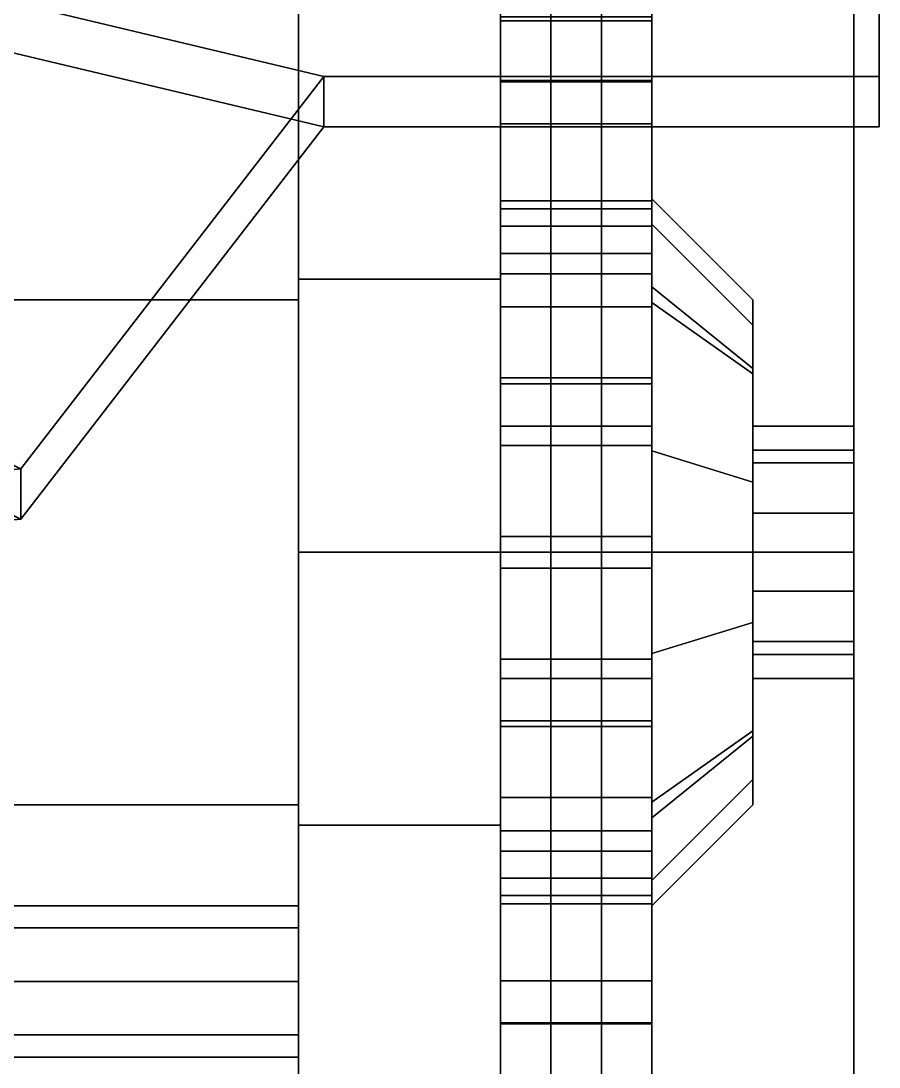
# Model space of a CAD drawing. Header units: millimetres. Extents: x -1.1 to 1.1, y -3.6 to 7.7.
# Drawn here: x 0.79 to 1.13, y -0.2039 to 0.2105 of the extents above; entities that cross this region are included whole.
import ezdxf

# ---------------------------------------------------------------- set-up
doc = ezdxf.new("R2010")
doc.units = ezdxf.units.MM
doc.header["$MEASUREMENT"] = 0
for name, color, linetype in [('shield', 6, 'Continuous'), ('wheels', 2, 'Continuous'), ('wheels_hungarian', 2, 'Continuous')]:
    doc.layers.add(name, color=color, linetype=linetype)

msp = doc.modelspace()

# ---------------------------------------------------------------- linework, layer by layer
for points in [[(0.63, -0.1, 0.6), (0.63, 0.1, 0.6), (0.9, 0.1, 0.44), (0.9, -0.1, 0.44)], [(0.9, -0.1, 0.49), (0.9, 0.1, 0.49), (0.63, 0.1, 0.65), (0.63, -0.1, 0.65)], [(0.9, -0.1, 0.9), (0.9, 0.1, 0.9), (0.63, 0.1, 0.97), (0.63, -0.1, 0.97)], [(0.63, -0.1, 0.92), (0.63, 0.1, 0.92), (0.9, 0.1, 0.85), (0.9, -0.1, 0.85)], [(0.9, 0.1, 0.49), (0.9, 0.1, 0.44), (0.63, 0.1, 0.6), (0.63, 0.1, 0.65)], [(0.9, 0.1, 0.9), (0.9, 0.1, 0.85), (0.63, 0.1, 0.92), (0.63, 0.1, 0.97)], [(0.63, -0.1, 0.65), (0.63, -0.1, 0.6), (0.9, -0.1, 0.44), (0.9, -0.1, 0.49)], [(0.63, -0.1, 0.97), (0.63, -0.1, 0.92), (0.9, -0.1, 0.85), (0.9, -0.1, 0.9)], [(0.9, -0.14879, 0.71121), (0.9, -0.14, 0.69), (-0.9, -0.14, 0.69), (-0.9, -0.14879, 0.71121)], [(0.9, -0.14, 0.69), (0.9, -0.14879, 0.66879), (-0.9, -0.14879, 0.66879), (-0.9, -0.14, 0.69)], [(0.9, -0.17, 0.72), (0.9, -0.14879, 0.71121), (-0.9, -0.14879, 0.71121), (-0.9, -0.17, 0.72)], [(0.9, -0.14879, 0.66879), (0.9, -0.17, 0.66), (-0.9, -0.17, 0.66), (-0.9, -0.14879, 0.66879)], [(0.9, -0.19121, 0.71121), (0.9, -0.17, 0.72), (-0.9, -0.17, 0.72), (-0.9, -0.19121, 0.71121)], [(0.9, -0.17, 0.66), (0.9, -0.19121, 0.66879), (-0.9, -0.19121, 0.66879), (-0.9, -0.17, 0.66)], [(0.9, -0.2, 0.69), (0.9, -0.19121, 0.71121), (-0.9, -0.19121, 0.71121), (-0.9, -0.2, 0.69)], [(0.9, -0.19121, 0.66879), (0.9, -0.2, 0.69), (-0.9, -0.2, 0.69), (-0.9, -0.19121, 0.66879)]]:
    msp.add_3dface(points)
at = {"layer": 'shield'}
for points in [[(1.13, 0.38024, 2.14), (1.13, 0.18847, 1.56), (0.91, 0.18847, 1.56), (0.48, 0.29097, 1.87)], [(1.13, 0.36024, 2.14), (1.13, 0.16847, 1.56), (1.13, 0.18847, 1.56), (1.13, 0.38024, 2.14)], [(0.48, 0.27097, 1.87), (0.91, 0.16847, 1.56), (1.13, 0.16847, 1.56), (1.13, 0.36024, 2.14)], [(0.48, 0.29097, 1.87), (0.91, 0.18847, 1.56), (0.79, 0.03306, 1.09), (0.48, 0.18847, 1.56)], [(0.48, 0.16847, 1.56), (0.79, 0.01306, 1.09), (0.91, 0.16847, 1.56), (0.48, 0.27097, 1.87)], [(0.79, 0.03306, 1.09), (0.43, 0, 0.99), (0.33, 0, 0.99), (0.44, 0.18847, 1.56)], [(0.48, 0.18847, 1.56), (0.48, 0.18847, 1.56), (0.79, 0.03306, 1.09), (0.44, 0.18847, 1.56)], [(0.91, 0.18847, 1.56), (0.91, 0.16847, 1.56), (0.79, 0.01306, 1.09), (0.79, 0.03306, 1.09)], [(1.13, 0.16847, 1.56), (0.91, 0.16847, 1.56), (0.91, 0.18847, 1.56), (1.13, 0.18847, 1.56)], [(0.44, 0.16847, 1.56), (0.33, -0.02, 0.99), (0.43, -0.02, 0.99), (0.79, 0.01306, 1.09)], [(0.44, 0.16847, 1.56), (0.79, 0.01306, 1.09), (0.48, 0.16847, 1.56)], [(0.79, 0.03306, 1.09), (0.79, 0.01306, 1.09), (0.43, -0.02, 0.99), (0.43, 0, 0.99)]]:
    msp.add_3dface(points, dxfattribs=at)
at = {"layer": 'wheels'}
for points in [[(0.98, 0.24749, 0.42251), (0.98, 0.40305, 0.33766), (0.98, 0.33234, 0.26695), (0.98, 0.19749, 0.4018)], [(1.04, 0.40305, 0.33766), (1.04, 0.24042, 0.50029), (1.04, 0.16971, 0.42958), (1.04, 0.33234, 0.26695)], [(1.04, 0.33234, 1.07305), (1.04, 0.16971, 0.91042), (1.04, 0.24042, 0.83971), (1.04, 0.40305, 1.00234)], [(0.9, 0.35, 0.67), (0.9, -0.24749, 0.91749), (0.9, 0, 1.02), (0.9, 0.24749, 0.91749)], [(0.9, 0.24749, 0.42251), (0.9, -0.35, 0.67), (0.9, -0.24749, 0.91749), (0.9, 0.35, 0.67)], [(0.98, 0.16971, 0.42958), (0.98, 0.33234, 0.26695), (1.04, 0.33234, 0.26695), (1.04, 0.16971, 0.42958)], [(0.98, 0.33234, 1.07305), (0.98, 0.16971, 0.91042), (1.04, 0.16971, 0.91042), (1.04, 0.33234, 1.07305)], [(0.98, 0.19749, 0.9382), (0.98, 0.33234, 1.07305), (0.98, 0.33234, 1.07305), (0.98, 0.24749, 0.91749)], [(0.9, 0.24874, 1.27052), (0.9, 0, 1.32), (0.9, 0, 1.37), (0.9, 0.26788, 1.31672)], [(0.9, 0, 0.02), (0.9, 0.24874, 0.06948), (0.9, 0.26788, 0.02328), (0.9, 0, -0.03)], [(0.9, 0, -0.03), (0.9, 0.26788, 0.02328), (1, 0.26788, 0.02328), (1, 0, -0.03)], [(0.9, 0.26788, 1.31672), (0.9, 0, 1.37), (1, 0, 1.37), (1, 0.26788, 1.31672)], [(1, 0, 1.32), (1, 0.24874, 1.27052), (1, 0.26788, 1.31672), (1, 0, 1.37)], [(1, 0.24874, 0.06948), (1, 0, 0.02), (1, 0, -0.03), (1, 0.26788, 0.02328)], [(1.02, 0.24874, 1.27052), (1.02, 0, 1.32), (1.02, 0, 1.37), (1.02, 0.26788, 1.31672)], [(1.02, 0, 0.02), (1.02, 0.24874, 0.06948), (1.02, 0.26788, 0.02328), (1.02, 0, -0.03)], [(1.02, 0, -0.03), (1.02, 0.26788, 0.02328), (1.12, 0.26788, 0.02328), (1.12, 0, -0.03)], [(1.02, 0.26788, 1.31672), (1.02, 0, 1.37), (1.12, 0, 1.37), (1.12, 0.26788, 1.31672)], [(1.12, 0, 1.32), (1.12, 0.24874, 1.27052), (1.12, 0.26788, 1.31672), (1.12, 0, 1.37)], [(1.12, 0.24874, 0.06948), (1.12, 0, 0.02), (1.12, 0, -0.03), (1.12, 0.26788, 0.02328)], [(1.04, 0.23367, 0.53401), (1.04, 0.26139, 0.60093), (1.04, 0.14, 0.67), (1.04, 0.09899, 0.57101)], [(1.04, 0.26139, 0.60093), (1.04, 0.26139, 0.73907), (1.04, 0.14, 0.67)], [(1.04, 0.26139, 0.73907), (1.04, 0.23367, 0.80599), (1.04, 0.09899, 0.76899), (1.04, 0.14, 0.67)], [(0.9, 0.24109, 1.25204), (0.9, 0, 1.3), (0.9, 0, 1.32), (0.9, 0.24874, 1.27052)], [(0.9, 0, 0.04), (0.9, 0.24109, 0.08796), (0.9, 0.24874, 0.06948), (0.9, 0, 0.02)], [(1, 0.24874, 1.27052), (1, 0, 1.32), (1.02, 0, 1.32), (1.02, 0.24874, 1.27052)], [(1, 0, 0.02), (1, 0.24874, 0.06948), (1.02, 0.24874, 0.06948), (1.02, 0, 0.02)], [(1.12, 0, 1.3), (1.12, 0.24109, 1.25204), (1.12, 0.24874, 1.27052), (1.12, 0, 1.32)], [(1.12, 0.24109, 0.08796), (1.12, 0, 0.04), (1.12, 0, 0.02), (1.12, 0.24874, 0.06948)], [(0.9, 0, 0.32), (0.9, -0.24749, 0.42251), (0.9, -0.35, 0.67), (0.9, 0.24749, 0.42251)], [(0.9, 0, 0.32), (0.9, 0.24749, 0.42251), (0.98, 0.24749, 0.42251), (0.98, 0, 0.32)], [(0.9, 0.24749, 0.91749), (0.9, 0, 1.02), (0.98, 0, 1.02), (0.98, 0.24749, 0.91749)], [(0.9, 0.24109, 0.08796), (0.9, 0, 0.04), (0.98, 0, 0.04), (0.98, 0.24109, 0.08796)], [(0.9, 0, 1.3), (0.9, 0.24109, 1.25204), (0.98, 0.24109, 1.25204), (0.98, 0, 1.3)], [(0.98, 0, 0.12), (0.98, 0.21048, 0.16187), (0.98, 0.24109, 0.08796), (0.98, 0, 0.04)], [(0.98, 0.21048, 1.17813), (0.98, 0, 1.22), (0.98, 0, 1.3), (0.98, 0.24109, 1.25204)], [(1.04, 0.21048, 0.16187), (1.04, 0, 0.12), (1.04, 0, 0.04), (1.04, 0.24109, 0.08796)], [(1.04, 0.24109, 0.08796), (1.04, 0, 0.04), (1.12, 0, 0.04), (1.12, 0.24109, 0.08796)], [(1.04, 0, 1.22), (1.04, 0.21048, 1.17813), (1.04, 0.24109, 1.25204), (1.04, 0, 1.3)], [(1.04, 0, 1.3), (1.04, 0.24109, 1.25204), (1.12, 0.24109, 1.25204), (1.12, 0, 1.3)], [(1.04, 0.16971, 0.91042), (1.04, 0.13599, 0.90367), (1.04, 0.23367, 0.80599), (1.04, 0.24042, 0.83971)], [(1.04, 0.24042, 0.50029), (1.04, 0.23367, 0.53401), (1.04, 0.13599, 0.43633), (1.04, 0.16971, 0.42958)], [(1.04, 0.23367, 0.80599), (1.04, 0.13599, 0.90367), (1.04, 0.09899, 0.76899)], [(0.98, 0.21048, 0.16187), (0.98, 0.06673, 0.13327), (1.04, 0.06673, 0.13327), (1.04, 0.21048, 0.16187)], [(0.98, 0.06673, 1.20673), (0.98, 0.21048, 1.17813), (1.04, 0.21048, 1.17813), (1.04, 0.06673, 1.20673)], [(0.98, 0.05, 0.34071), (0.98, 0.19749, 0.4018), (0.98, 0.16971, 0.42958), (0.98, 0.05, 0.38)], [(0.98, 0.19749, 0.9382), (0.98, 0.05, 0.99929), (0.98, 0.05, 0.96), (0.98, 0.16971, 0.91042)], [(0.98, 0.13599, 0.43633), (0.98, 0.16971, 0.42958), (1.04, 0.16971, 0.42958), (1.04, 0.13599, 0.43633)], [(0.98, 0.05, 0.38), (0.98, 0.16971, 0.42958), (0.98, 0.13599, 0.43633), (0.98, 0.06907, 0.40861)], [(0.98, 0.16971, 0.91042), (0.98, 0.05, 0.96), (0.98, 0.06907, 0.93139), (0.98, 0.13599, 0.90367)], [(0.98, 0.16971, 0.91042), (0.98, 0.13599, 0.90367), (1.04, 0.13599, 0.90367), (1.04, 0.16971, 0.91042)], [(1.04, 0.14, 0.67), (1.04, 0.09899, 0.76899), (1.08, 0.07071, 0.74071), (1.08, 0.1, 0.67)], [(1.04, 0.09899, 0.57101), (1.04, 0.14, 0.67), (1.08, 0.1, 0.67), (1.08, 0.07071, 0.59929)], [(0.98, 0.06907, 0.40861), (0.98, 0.13599, 0.43633), (1.04, 0.13599, 0.43633), (1.04, 0.06907, 0.40861)], [(0.98, 0.13599, 0.90367), (0.98, 0.06907, 0.93139), (1.04, 0.06907, 0.93139), (1.04, 0.13599, 0.90367)], [(1.04, 0.13599, 0.90367), (1.04, 0.06907, 0.93139), (1.04, 0, 0.81), (1.04, 0.09899, 0.76899)], [(1.04, 0.06907, 0.40861), (1.04, 0.13599, 0.43633), (1.04, 0.09899, 0.57101), (1.04, 0, 0.53)], [(1.08, 0.1, 0.67), (1.08, 0.07071, 0.74071), (1.08, 0.03536, 0.70536), (1.08, 0.05, 0.67)], [(1.08, 0.07071, 0.59929), (1.08, 0.1, 0.67), (1.08, 0.05, 0.67), (1.08, 0.03536, 0.63464)], [(1.04, 0.09899, 0.76899), (1.04, 0, 0.81), (1.08, 0, 0.77), (1.08, 0.07071, 0.74071)], [(1.04, 0, 0.53), (1.04, 0.09899, 0.57101), (1.08, 0.07071, 0.59929), (1.08, 0, 0.57)], [(1.08, 0, 0.57), (1.08, 0.07071, 0.59929), (1.08, 0.03536, 0.63464), (1.08, 0, 0.62)], [(1.08, 0.07071, 0.74071), (1.08, 0, 0.77), (1.08, 0, 0.72), (1.08, 0.03536, 0.70536)], [(0.98, 0.05, 0.38), (0.98, 0.06907, 0.40861), (1.04, 0.06907, 0.40861), (1.04, 0.05, 0.38)], [(0.98, 0.06907, 0.93139), (0.98, 0.05, 0.96), (1.04, 0.05, 0.96), (1.04, 0.06907, 0.93139)], [(0.98, 0.06673, 0.13327), (0.98, 0.05, 0.15), (1.04, 0.05, 0.15), (1.04, 0.06673, 0.13327)], [(0.98, 0.05, 0.15), (0.98, 0.06673, 0.13327), (0.98, -0.06673, 0.13327), (0.98, -0.05, 0.15)], [(0.98, 0, 0.12), (0.98, -0.06673, 0.13327), (0.98, 0.06673, 0.13327), (0.98, 0, 0.12)], [(0.98, 0.05, 1.19), (0.98, 0.06673, 1.20673), (1.04, 0.06673, 1.20673), (1.04, 0.05, 1.19)], [(0.98, -0.05, 1.19), (0.98, -0.06673, 1.20673), (0.98, 0.06673, 1.20673), (0.98, 0.05, 1.19)], [(0.98, 0, 1.22), (0.98, 0.06673, 1.20673), (0.98, -0.06673, 1.20673), (0.98, 0, 1.22)], [(1.04, -0.06907, 0.40861), (1.04, 0.06907, 0.40861), (1.04, 0, 0.53)], [(1.04, 0.05, 0.38), (1.04, 0.06907, 0.40861), (1.04, -0.06907, 0.40861), (1.04, -0.05, 0.38)], [(1.04, -0.05, 0.96), (1.04, -0.06907, 0.93139), (1.04, 0.06907, 0.93139), (1.04, 0.05, 0.96)], [(1.04, 0.06673, 0.13327), (1.04, 0.05, 0.15), (1.04, -0.05, 0.15), (1.04, -0.06673, 0.13327)], [(1.04, 0, 0.12), (1.04, 0.06673, 0.13327), (1.04, -0.06673, 0.13327), (1.04, 0, 0.12)], [(1.04, -0.06673, 1.20673), (1.04, -0.05, 1.19), (1.04, 0.05, 1.19), (1.04, 0.06673, 1.20673)], [(1.04, 0, 1.22), (1.04, -0.06673, 1.20673), (1.04, 0.06673, 1.20673), (1.04, 0, 1.22)], [(0.98, 0.05, 0.15), (0.98, 0.05, 0.38), (1.04, 0.05, 0.38), (1.04, 0.05, 0.15)], [(0.98, 0.05, 0.34071), (0.98, 0.05, 0.15), (0.98, 0.05, 0.15), (0.98, 0, 0.32)], [(0.98, 0, 0.32), (0.98, 0.05, 0.15), (0.98, -0.05, 0.15), (0.98, -0.05, 0.34071)], [(0.98, 0.05, 0.96), (0.98, 0.05, 1.19), (1.04, 0.05, 1.19), (1.04, 0.05, 0.96)], [(0.98, 0, 1.02), (0.98, -0.05, 1.19), (0.98, 0.05, 1.19), (0.98, 0.05, 0.99929)], [(1.04, 0.05, 0.15), (1.04, 0.05, 0.38), (1.04, -0.05, 0.38), (1.04, -0.05, 0.15)], [(1.04, -0.05, 1.19), (1.04, -0.05, 0.96), (1.04, 0.05, 0.96), (1.04, 0.05, 1.19)], [(1.08, 0.05, 0.67), (1.08, 0.03536, 0.70536), (1.12, 0.03536, 0.70536), (1.12, 0.05, 0.67)], [(1.08, 0.03536, 0.63464), (1.08, 0.05, 0.67), (1.12, 0.05, 0.67), (1.12, 0.03536, 0.63464)], [(1.12, 0.03536, 0.70536), (1.12, 0, 0.62), (1.12, 0.03536, 0.63464), (1.12, 0.05, 0.67)], [(1.08, 0, 0.62), (1.08, 0.03536, 0.63464), (1.12, 0.03536, 0.63464), (1.12, 0, 0.62)], [(1.08, 0.03536, 0.70536), (1.08, 0, 0.72), (1.12, 0, 0.72), (1.12, 0.03536, 0.70536)], [(1.12, 0, 0.72), (1.12, -0.03536, 0.63464), (1.12, 0, 0.62), (1.12, 0.03536, 0.70536)], [(0.9, 0, 1.32), (0.9, -0.24874, 1.27052), (0.9, -0.26788, 1.31672), (0.9, 0, 1.37)], [(0.9, 0, 1.3), (0.9, -0.24109, 1.25204), (0.9, -0.24874, 1.27052), (0.9, 0, 1.32)], [(0.9, 0, 0.04), (0.9, -0.24109, 0.08796), (0.98, -0.24109, 0.08796), (0.98, 0, 0.04)], [(0.9, -0.24109, 1.25204), (0.9, 0, 1.3), (0.98, 0, 1.3), (0.98, -0.24109, 1.25204)], [(0.98, -0.21048, 0.16187), (0.98, 0, 0.12), (0.98, 0, 0.04), (0.98, -0.24109, 0.08796)], [(0.98, 0, 1.22), (0.98, -0.21048, 1.17813), (0.98, -0.24109, 1.25204), (0.98, 0, 1.3)], [(1, 0, 0.02), (1, -0.24874, 0.06948), (1, -0.26788, 0.02328), (1, 0, -0.03)], [(1.02, 0, 1.32), (1.02, -0.24874, 1.27052), (1.02, -0.26788, 1.31672), (1.02, 0, 1.37)], [(1.04, 0, 0.12), (1.04, -0.21048, 0.16187), (1.04, -0.24109, 0.08796), (1.04, 0, 0.04)], [(1.04, 0, 0.04), (1.04, -0.24109, 0.08796), (1.12, -0.24109, 0.08796), (1.12, 0, 0.04)], [(1.04, -0.21048, 1.17813), (1.04, 0, 1.22), (1.04, 0, 1.3), (1.04, -0.24109, 1.25204)], [(1.04, -0.24109, 1.25204), (1.04, 0, 1.3), (1.12, 0, 1.3), (1.12, -0.24109, 1.25204)], [(1.12, 0, 0.02), (1.12, -0.24874, 0.06948), (1.12, -0.26788, 0.02328), (1.12, 0, -0.03)], [(1.12, 0, 0.04), (1.12, -0.24109, 0.08796), (1.12, -0.24874, 0.06948), (1.12, 0, 0.02)], [(0.9, -0.24874, 0.06948), (0.9, 0, 0.02), (0.9, 0, -0.03), (0.9, -0.26788, 0.02328)], [(0.9, -0.24109, 0.08796), (0.9, 0, 0.04), (0.9, 0, 0.02), (0.9, -0.24874, 0.06948)], [(0.9, -0.26788, 0.02328), (0.9, 0, -0.03), (1, 0, -0.03), (1, -0.26788, 0.02328)], [(0.9, -0.24749, 0.42251), (0.9, 0, 0.32), (0.98, 0, 0.32), (0.98, -0.24749, 0.42251)], [(0.9, 0, 1.02), (0.9, -0.24749, 0.91749), (0.98, -0.24749, 0.91749), (0.98, 0, 1.02)], [(0.9, 0, 1.37), (0.9, -0.26788, 1.31672), (1, -0.26788, 1.31672), (1, 0, 1.37)], [(0.98, -0.05, 0.99929), (0.98, -0.05, 1.19), (0.98, -0.05, 1.19), (0.98, 0, 1.02)], [(1, 0, 1.32), (1, -0.24874, 1.27052), (1.02, -0.24874, 1.27052), (1.02, 0, 1.32)], [(1, -0.24874, 1.27052), (1, 0, 1.32), (1, 0, 1.37), (1, -0.26788, 1.31672)], [(1, -0.24874, 0.06948), (1, 0, 0.02), (1.02, 0, 0.02), (1.02, -0.24874, 0.06948)], [(1.02, -0.24874, 0.06948), (1.02, 0, 0.02), (1.02, 0, -0.03), (1.02, -0.26788, 0.02328)], [(1.02, -0.26788, 0.02328), (1.02, 0, -0.03), (1.12, 0, -0.03), (1.12, -0.26788, 0.02328)], [(1.02, 0, 1.37), (1.02, -0.26788, 1.31672), (1.12, -0.26788, 1.31672), (1.12, 0, 1.37)], [(1.04, 0, 0.81), (1.04, -0.09899, 0.76899), (1.08, -0.07071, 0.74071), (1.08, 0, 0.77)], [(1.04, -0.06907, 0.93139), (1.04, -0.13599, 0.90367), (1.04, -0.09899, 0.76899), (1.04, 0, 0.81)], [(1.04, -0.09899, 0.57101), (1.04, 0, 0.53), (1.08, 0, 0.57), (1.08, -0.07071, 0.59929)], [(1.04, -0.13599, 0.43633), (1.04, -0.06907, 0.40861), (1.04, 0, 0.53), (1.04, -0.09899, 0.57101)], [(1.08, -0.03536, 0.63464), (1.08, 0, 0.62), (1.12, 0, 0.62), (1.12, -0.03536, 0.63464)], [(1.08, -0.07071, 0.59929), (1.08, 0, 0.57), (1.08, 0, 0.62), (1.08, -0.03536, 0.63464)], [(1.08, 0, 0.72), (1.08, -0.03536, 0.70536), (1.12, -0.03536, 0.70536), (1.12, 0, 0.72)], [(1.08, 0, 0.77), (1.08, -0.07071, 0.74071), (1.08, -0.03536, 0.70536), (1.08, 0, 0.72)], [(1.12, -0.24874, 1.27052), (1.12, 0, 1.32), (1.12, 0, 1.37), (1.12, -0.26788, 1.31672)], [(1.12, -0.24109, 1.25204), (1.12, 0, 1.3), (1.12, 0, 1.32), (1.12, -0.24874, 1.27052)], [(1.12, -0.03536, 0.70536), (1.12, -0.05, 0.67), (1.12, -0.03536, 0.63464), (1.12, 0, 0.72)], [(1.08, -0.03536, 0.70536), (1.08, -0.05, 0.67), (1.12, -0.05, 0.67), (1.12, -0.03536, 0.70536)], [(1.08, -0.07071, 0.74071), (1.08, -0.1, 0.67), (1.08, -0.05, 0.67), (1.08, -0.03536, 0.70536)], [(1.08, -0.05, 0.67), (1.08, -0.03536, 0.63464), (1.12, -0.03536, 0.63464), (1.12, -0.05, 0.67)], [(1.08, -0.1, 0.67), (1.08, -0.07071, 0.59929), (1.08, -0.03536, 0.63464), (1.08, -0.05, 0.67)], [(0.98, -0.05, 0.38), (0.98, -0.05, 0.15), (1.04, -0.05, 0.15), (1.04, -0.05, 0.38)], [(0.98, -0.05, 0.15), (0.98, -0.06673, 0.13327), (1.04, -0.06673, 0.13327), (1.04, -0.05, 0.15)], [(0.98, -0.16971, 0.42958), (0.98, -0.05, 0.38), (0.98, -0.06907, 0.40861), (0.98, -0.13599, 0.43633)], [(0.98, -0.06907, 0.40861), (0.98, -0.05, 0.38), (1.04, -0.05, 0.38), (1.04, -0.06907, 0.40861)], [(0.98, -0.19749, 0.4018), (0.98, -0.05, 0.34071), (0.98, -0.05, 0.38), (0.98, -0.16971, 0.42958)], [(0.98, -0.05, 1.19), (0.98, -0.05, 0.96), (1.04, -0.05, 0.96), (1.04, -0.05, 1.19)], [(0.98, -0.05, 0.96), (0.98, -0.06907, 0.93139), (1.04, -0.06907, 0.93139), (1.04, -0.05, 0.96)], [(0.98, -0.05, 0.99929), (0.98, -0.19749, 0.9382), (0.98, -0.16971, 0.91042), (0.98, -0.05, 0.96)], [(0.98, -0.05, 0.96), (0.98, -0.16971, 0.91042), (0.98, -0.13599, 0.90367), (0.98, -0.06907, 0.93139)], [(0.98, -0.06673, 1.20673), (0.98, -0.05, 1.19), (1.04, -0.05, 1.19), (1.04, -0.06673, 1.20673)], [(0.98, -0.06673, 0.13327), (0.98, -0.21048, 0.16187), (1.04, -0.21048, 0.16187), (1.04, -0.06673, 0.13327)], [(0.98, -0.21048, 1.17813), (0.98, -0.06673, 1.20673), (1.04, -0.06673, 1.20673), (1.04, -0.21048, 1.17813)], [(0.98, -0.13599, 0.43633), (0.98, -0.06907, 0.40861), (1.04, -0.06907, 0.40861), (1.04, -0.13599, 0.43633)], [(0.98, -0.06907, 0.93139), (0.98, -0.13599, 0.90367), (1.04, -0.13599, 0.90367), (1.04, -0.06907, 0.93139)], [(1.04, -0.09899, 0.76899), (1.04, -0.14, 0.67), (1.08, -0.1, 0.67), (1.08, -0.07071, 0.74071)], [(1.04, -0.14, 0.67), (1.04, -0.09899, 0.57101), (1.08, -0.07071, 0.59929), (1.08, -0.1, 0.67)], [(1.04, -0.23367, 0.53401), (1.04, -0.13599, 0.43633), (1.04, -0.09899, 0.57101)], [(1.04, -0.26139, 0.60093), (1.04, -0.23367, 0.53401), (1.04, -0.09899, 0.57101), (1.04, -0.14, 0.67)], [(1.04, -0.23367, 0.80599), (1.04, -0.26139, 0.73907), (1.04, -0.14, 0.67), (1.04, -0.09899, 0.76899)], [(0.98, -0.16971, 0.42958), (0.98, -0.13599, 0.43633), (1.04, -0.13599, 0.43633), (1.04, -0.16971, 0.42958)], [(0.98, -0.13599, 0.90367), (0.98, -0.16971, 0.91042), (1.04, -0.16971, 0.91042), (1.04, -0.13599, 0.90367)], [(1.04, -0.24042, 0.83971), (1.04, -0.23367, 0.80599), (1.04, -0.13599, 0.90367), (1.04, -0.16971, 0.91042)], [(1.04, -0.16971, 0.42958), (1.04, -0.13599, 0.43633), (1.04, -0.23367, 0.53401), (1.04, -0.24042, 0.50029)], [(1.04, -0.26139, 0.73907), (1.04, -0.26139, 0.60093), (1.04, -0.14, 0.67)], [(0.98, -0.33234, 0.26695), (0.98, -0.16971, 0.42958), (1.04, -0.16971, 0.42958), (1.04, -0.33234, 0.26695)], [(0.98, -0.16971, 0.91042), (0.98, -0.33234, 1.07305), (1.04, -0.33234, 1.07305), (1.04, -0.16971, 0.91042)], [(1.04, -0.33234, 0.26695), (1.04, -0.16971, 0.42958), (1.04, -0.24042, 0.50029), (1.04, -0.40305, 0.33766)], [(1.04, -0.40305, 1.00234), (1.04, -0.24042, 0.83971), (1.04, -0.16971, 0.91042), (1.04, -0.33234, 1.07305)], [(0.98, -0.19749, 0.4018), (0.98, -0.33234, 0.26695), (0.98, -0.33234, 0.26695), (0.98, -0.24749, 0.42251)], [(0.98, -0.24749, 0.91749), (0.98, -0.40305, 1.00234), (0.98, -0.33234, 1.07305), (0.98, -0.19749, 0.9382)]]:
    msp.add_3dface(points, dxfattribs=at)
at = {"layer": 'wheels_hungarian'}
for points in [[(1.04, 0.41184, 0.42022), (1.04, 0.23386, 0.54954), (1.04, 0.18683, 0.48482), (1.04, 0.36482, 0.3555)], [(1.04, 0.36482, 0.9845), (1.04, 0.18683, 0.85518), (1.04, 0.23386, 0.79046), (1.04, 0.41184, 0.91978)], [(1.04, 0.36482, 0.3555), (1.04, 0.18683, 0.48482), (0.98, 0.18683, 0.48482), (0.98, 0.36482, 0.3555)], [(0.98, 0.36482, 0.9845), (0.98, 0.18683, 0.85518), (1.04, 0.18683, 0.85518), (1.04, 0.36482, 0.9845)], [(0.9, 0.35, 0.67), (0.9, -0.10816, 0.33713), (0.9, -0.28316, 0.46428), (0.9, 0.28316, 0.87572)], [(0.9, 0.28316, 0.46428), (0.9, 0.10816, 0.33713), (0.9, -0.10816, 0.33713), (0.9, 0.35, 0.67)], [(0.9, 0.28316, 0.87572), (0.9, -0.28316, 0.46428), (0.9, -0.35, 0.67), (0.9, 0.10816, 1.00287)], [(0.9, 0.10816, 0.33713), (0.9, 0.28316, 0.46428), (0.98, 0.28316, 0.46428), (0.98, 0.10816, 0.33713)], [(0.9, 0.28316, 0.87572), (0.9, 0.10816, 1.00287), (0.98, 0.10816, 1.00287), (0.98, 0.28316, 0.87572)], [(0.9, 0, 0.02), (0.9, 0.24874, 0.06948), (0.9, 0.26788, 0.02328), (0.9, 0, -0.03)], [(0.9, 0, -0.03), (0.9, 0.26788, 0.02328), (1, 0.26788, 0.02328), (1, 0, -0.03)], [(0.9, 0.24874, 1.27052), (0.9, 0, 1.32), (0.9, 0, 1.37), (0.9, 0.26788, 1.31672)], [(0.9, 0.26788, 1.31672), (0.9, 0, 1.37), (1, 0, 1.37), (1, 0.26788, 1.31672)], [(1, 0.24874, 0.06948), (1, 0, 0.02), (1, 0, -0.03), (1, 0.26788, 0.02328)], [(1, 0, 1.32), (1, 0.24874, 1.27052), (1, 0.26788, 1.31672), (1, 0, 1.37)], [(1.02, 0, -0.03), (1.02, 0.26788, 0.02328), (1.12, 0.26788, 0.02328), (1.12, 0, -0.03)], [(1.02, 0, 0.02), (1.02, 0.24874, 0.06948), (1.02, 0.26788, 0.02328), (1.02, 0, -0.03)], [(1.02, 0.26788, 1.31672), (1.02, 0, 1.37), (1.12, 0, 1.37), (1.12, 0.26788, 1.31672)], [(1.02, 0.24874, 1.27052), (1.02, 0, 1.32), (1.02, 0, 1.37), (1.02, 0.26788, 1.31672)], [(1.12, 0.24874, 0.06948), (1.12, 0, 0.02), (1.12, 0, -0.03), (1.12, 0.26788, 0.02328)], [(1.12, 0, 1.32), (1.12, 0.24874, 1.27052), (1.12, 0.26788, 1.31672), (1.12, 0, 1.37)], [(0.9, 0, 0.04), (0.9, 0.24109, 0.08796), (0.9, 0.24874, 0.06948), (0.9, 0, 0.02)], [(0.9, 0.24109, 1.25204), (0.9, 0, 1.3), (0.9, 0, 1.32), (0.9, 0.24874, 1.27052)], [(0.98, 0.14218, 0.36185), (0.98, 0.24913, 0.43955), (0.98, 0.18683, 0.48482), (0.98, 0.11839, 0.43509)], [(0.98, 0.24913, 0.90045), (0.98, 0.14218, 0.97815), (0.98, 0.11839, 0.90491), (0.98, 0.18683, 0.85518)], [(1, 0, 0.02), (1, 0.24874, 0.06948), (1.02, 0.24874, 0.06948), (1.02, 0, 0.02)], [(1, 0.24874, 1.27052), (1, 0, 1.32), (1.02, 0, 1.32), (1.02, 0.24874, 1.27052)], [(1.12, 0.24109, 0.08796), (1.12, 0, 0.04), (1.12, 0, 0.02), (1.12, 0.24874, 0.06948)], [(1.12, 0, 1.3), (1.12, 0.24109, 1.25204), (1.12, 0.24874, 1.27052), (1.12, 0, 1.32)], [(0.9, 0.24109, 0.08796), (0.9, 0, 0.04), (0.98, 0, 0.04), (0.98, 0.24109, 0.08796)], [(0.9, 0, 1.3), (0.9, 0.24109, 1.25204), (0.98, 0.24109, 1.25204), (0.98, 0, 1.3)], [(0.98, 0.0972, 0.17545), (0.98, 0.21205, 0.21277), (0.98, 0.24109, 0.08796), (0.98, 0, 0.04)], [(0.98, 0, 1.3), (0.98, 0.24109, 1.25204), (0.98, 0.21205, 1.12723), (0.98, 0.0972, 1.16455)], [(1.04, 0, 0.04), (1.04, 0.24109, 0.08796), (1.04, 0.21205, 0.21277), (1.04, 0.0972, 0.17545)], [(1.04, 0.24109, 0.08796), (1.04, 0, 0.04), (1.12, 0, 0.04), (1.12, 0.24109, 0.08796)], [(1.04, 0.0972, 1.16455), (1.04, 0.21205, 1.12723), (1.04, 0.24109, 1.25204), (1.04, 0, 1.3)], [(1.04, 0, 1.3), (1.04, 0.24109, 1.25204), (1.12, 0.24109, 1.25204), (1.12, 0, 1.3)], [(1.04, 0.23386, 0.54954), (1.04, 0.21515, 0.59352), (1.04, 0.13922, 0.48901), (1.04, 0.18683, 0.48482)], [(1.04, 0.18683, 0.85518), (1.04, 0.13922, 0.85099), (1.04, 0.21515, 0.74648), (1.04, 0.23386, 0.79046)], [(1.04, 0.21901, 0.73459), (1.04, 0.21515, 0.74648), (1.04, 0.13, 0.67)], [(1.04, 0.21901, 0.60541), (1.04, 0.21901, 0.73459), (1.04, 0.13, 0.67), (1.04, 0.10517, 0.59359)], [(1.04, 0.21515, 0.59352), (1.04, 0.21901, 0.60541), (1.04, 0.10517, 0.59359)], [(0.98, 0.21205, 0.21277), (0.98, 0.18637, 0.22585), (1.04, 0.18637, 0.22585), (1.04, 0.21205, 0.21277)], [(0.98, 0.0972, 0.17545), (0.98, 0.11029, 0.20113), (0.98, 0.18637, 0.22585), (0.98, 0.21205, 0.21277)], [(1.04, 0.21205, 1.12723), (1.04, 0.18637, 1.11415), (0.98, 0.18637, 1.11415), (0.98, 0.21205, 1.12723)], [(0.98, 0.21205, 1.12723), (0.98, 0.18637, 1.11415), (0.98, 0.11029, 1.13887), (0.98, 0.0972, 1.16455)], [(1.04, 0.21515, 0.74648), (1.04, 0.13922, 0.85099), (1.04, 0.10517, 0.74641), (1.04, 0.13, 0.67)], [(1.04, 0.13922, 0.48901), (1.04, 0.21515, 0.59352), (1.04, 0.10517, 0.59359), (1.04, 0.04017, 0.54636)], [(1.04, 0.21205, 0.21277), (1.04, 0.18637, 0.22585), (1.04, 0.11029, 0.20113), (1.04, 0.0972, 0.17545)], [(1.04, 0.0972, 1.16455), (1.04, 0.11029, 1.13887), (1.04, 0.18637, 1.11415), (1.04, 0.21205, 1.12723)], [(0.98, 0.11839, 0.43509), (0.98, 0.18683, 0.48482), (0.98, 0.13922, 0.48901), (0.98, 0.12911, 0.48167)], [(1.04, 0.18683, 0.48482), (1.04, 0.13922, 0.48901), (0.98, 0.13922, 0.48901), (0.98, 0.18683, 0.48482)], [(0.98, 0.18683, 0.85518), (0.98, 0.11839, 0.90491), (0.98, 0.12911, 0.85833), (0.98, 0.13922, 0.85099)], [(0.98, 0.18683, 0.85518), (0.98, 0.13922, 0.85099), (1.04, 0.13922, 0.85099), (1.04, 0.18683, 0.85518)], [(0.98, 0.11029, 0.20113), (0.98, 0.0661, 0.33713), (0.98, 0.10816, 0.33713), (0.98, 0.18637, 0.22585)], [(0.98, 0.18637, 0.22585), (0.98, 0.10816, 0.33713), (0.98, 0.14218, 0.36185), (0.98, 0.18637, 0.22585)], [(0.98, 0.18637, 0.22585), (0.98, 0.11839, 0.43509), (1.04, 0.11839, 0.43509), (1.04, 0.18637, 0.22585)], [(0.98, 0.18637, 1.11415), (0.98, 0.14218, 0.97815), (0.98, 0.10816, 1.00287), (0.98, 0.11029, 1.13887)], [(1.04, 0.18637, 1.11415), (1.04, 0.11839, 0.90491), (0.98, 0.11839, 0.90491), (0.98, 0.18637, 1.11415)], [(1.04, 0.18637, 0.22585), (1.04, 0.11839, 0.43509), (1.04, 0.0423, 0.41036), (1.04, 0.11029, 0.20113)], [(1.04, 0.11029, 1.13887), (1.04, 0.0423, 0.92964), (1.04, 0.11839, 0.90491), (1.04, 0.18637, 1.11415)], [(0.98, 0.12911, 0.48167), (0.98, 0.13922, 0.48901), (1.04, 0.13922, 0.48901), (1.04, 0.12911, 0.48167)], [(0.98, 0.13922, 0.85099), (0.98, 0.12911, 0.85833), (1.04, 0.12911, 0.85833), (1.04, 0.13922, 0.85099)], [(1.04, 0.12911, 0.48167), (1.04, 0.13922, 0.48901), (1.04, 0.04017, 0.54636)], [(1.04, 0.13922, 0.85099), (1.04, 0.12911, 0.85833), (1.04, 0.10517, 0.74641)], [(0.98, 0.11839, 0.43509), (0.98, 0.12911, 0.48167), (1.04, 0.12911, 0.48167), (1.04, 0.11839, 0.43509)], [(1.04, 0.11839, 0.90491), (1.04, 0.12911, 0.85833), (0.98, 0.12911, 0.85833), (0.98, 0.11839, 0.90491)], [(1.04, 0.13, 0.67), (1.04, 0.10517, 0.74641), (1.08, 0.07281, 0.7229), (1.08, 0.09, 0.67)], [(1.04, 0.10517, 0.59359), (1.04, 0.13, 0.67), (1.08, 0.09, 0.67), (1.08, 0.07281, 0.6171)], [(1.04, 0.00625, 0.44175), (1.04, 0.12911, 0.48167), (1.04, 0.04017, 0.54636), (1.04, -0.04017, 0.54636)], [(1.04, 0.11839, 0.43509), (1.04, 0.12911, 0.48167), (1.04, 0.00625, 0.44175), (1.04, 0.0423, 0.41036)], [(1.04, 0.12911, 0.85833), (1.04, 0.00625, 0.89825), (1.04, 0.04017, 0.79364), (1.04, 0.10517, 0.74641)], [(1.04, 0.0423, 0.92964), (1.04, 0.00625, 0.89825), (1.04, 0.12911, 0.85833), (1.04, 0.11839, 0.90491)], [(0.9, 0.10816, 1.00287), (0.9, -0.35, 0.67), (0.9, -0.28316, 0.87572), (0.9, -0.10816, 1.00287)], [(0.9, -0.10816, 0.33713), (0.9, 0.10816, 0.33713), (0.98, 0.10816, 0.33713), (0.98, -0.10816, 0.33713)], [(0.9, 0.10816, 1.00287), (0.9, -0.10816, 1.00287), (0.98, -0.10816, 1.00287), (0.98, 0.10816, 1.00287)], [(1.04, 0.11029, 0.20113), (1.04, 0.0423, 0.41036), (0.98, 0.0423, 0.41036), (0.98, 0.11029, 0.20113)], [(1.04, 0.0972, 0.17545), (1.04, 0.11029, 0.20113), (0.98, 0.11029, 0.20113), (0.98, 0.0972, 0.17545)], [(0.98, 0.11029, 1.13887), (0.98, 0.10816, 1.00287), (0.98, 0.0661, 1.00287), (0.98, 0.11029, 1.13887)], [(0.98, 0.11029, 1.13887), (0.98, 0.0423, 0.92964), (1.04, 0.0423, 0.92964), (1.04, 0.11029, 1.13887)], [(0.98, 0.0972, 1.16455), (0.98, 0.11029, 1.13887), (1.04, 0.11029, 1.13887), (1.04, 0.0972, 1.16455)], [(1.04, 0.04017, 0.54636), (1.04, 0.10517, 0.59359), (1.08, 0.07281, 0.6171), (1.08, 0.02781, 0.5844)], [(1.04, 0.10517, 0.74641), (1.04, 0.04017, 0.79364), (1.08, 0.02781, 0.7556), (1.08, 0.07281, 0.7229)], [(0.98, 0, 0.04), (0.98, 0, 0.04), (0.98, -0.0972, 0.17545), (0.98, 0.0972, 0.17545)], [(0.98, 0.0972, 0.17545), (0.98, -0.0972, 0.17545), (1.04, -0.0972, 0.17545), (1.04, 0.0972, 0.17545)], [(0.98, 0, 1.3), (0.98, 0, 1.3), (0.98, 0.0972, 1.16455), (0.98, -0.0972, 1.16455)], [(0.98, -0.0972, 1.16455), (0.98, 0.0972, 1.16455), (1.04, 0.0972, 1.16455), (1.04, -0.0972, 1.16455)], [(1.04, 0.0972, 0.17545), (1.04, -0.0972, 0.17545), (1.04, 0, 0.04)], [(1.04, -0.0972, 1.16455), (1.04, 0.0972, 1.16455), (1.04, 0, 1.3)], [(1.08, 0.09, 0.67), (1.08, 0.07281, 0.7229), (1.08, 0.04045, 0.69939), (1.08, 0.05, 0.67)], [(1.08, 0.07281, 0.6171), (1.08, 0.09, 0.67), (1.08, 0.05, 0.67), (1.08, 0.04045, 0.64061)], [(1.08, 0.02781, 0.5844), (1.08, 0.07281, 0.6171), (1.08, 0.04045, 0.64061), (1.08, 0.01545, 0.62245)], [(1.08, 0.07281, 0.7229), (1.08, 0.02781, 0.7556), (1.08, 0.01545, 0.71755), (1.08, 0.04045, 0.69939)], [(0.98, -0.0661, 0.33713), (0.98, 0.0661, 0.33713), (0.98, 0.0423, 0.41036), (0.98, -0.0423, 0.41036)], [(0.98, 0.0661, 1.00287), (0.98, -0.0661, 1.00287), (0.98, -0.0423, 0.92964), (0.98, 0.0423, 0.92964)], [(1.08, 0.05, 0.67), (1.08, 0.04045, 0.69939), (1.12, 0.04045, 0.69939), (1.12, 0.05, 0.67)], [(1.08, 0.04045, 0.64061), (1.08, 0.05, 0.67), (1.12, 0.05, 0.67), (1.12, 0.04045, 0.64061)], [(1.12, 0.04045, 0.69939), (1.12, -0.04045, 0.69939), (1.12, -0.05, 0.67), (1.12, 0.05, 0.67)], [(1.12, 0.05, 0.67), (1.12, -0.05, 0.67), (1.12, -0.04045, 0.64061), (1.12, 0.04045, 0.64061)], [(0.98, -0.0423, 0.41036), (0.98, 0.0423, 0.41036), (0.98, 0.00625, 0.44175), (0.98, -0.00625, 0.44175)], [(1.04, 0.0423, 0.41036), (1.04, 0.00625, 0.44175), (0.98, 0.00625, 0.44175), (0.98, 0.0423, 0.41036)], [(0.98, 0.0423, 0.92964), (0.98, -0.0423, 0.92964), (0.98, -0.00625, 0.89825), (0.98, 0.00625, 0.89825)], [(0.98, 0.0423, 0.92964), (0.98, 0.00625, 0.89825), (1.04, 0.00625, 0.89825), (1.04, 0.0423, 0.92964)], [(1.04, -0.04017, 0.54636), (1.04, 0.04017, 0.54636), (1.08, 0.02781, 0.5844), (1.08, -0.02781, 0.5844)], [(1.04, -0.00625, 0.89825), (1.04, -0.12911, 0.85833), (1.04, -0.04017, 0.79364), (1.04, 0.04017, 0.79364)], [(1.04, 0.00625, 0.89825), (1.04, -0.00625, 0.89825), (1.04, 0.04017, 0.79364)], [(1.04, 0.04017, 0.79364), (1.04, -0.04017, 0.79364), (1.08, -0.02781, 0.7556), (1.08, 0.02781, 0.7556)], [(1.08, 0.01545, 0.62245), (1.08, 0.04045, 0.64061), (1.12, 0.04045, 0.64061), (1.12, 0.01545, 0.62245)], [(1.08, 0.04045, 0.69939), (1.08, 0.01545, 0.71755), (1.12, 0.01545, 0.71755), (1.12, 0.04045, 0.69939)], [(1.12, 0.04045, 0.64061), (1.12, -0.04045, 0.64061), (1.12, -0.01545, 0.62245), (1.12, 0.01545, 0.62245)], [(1.12, 0.01545, 0.71755), (1.12, -0.01545, 0.71755), (1.12, -0.04045, 0.69939), (1.12, 0.04045, 0.69939)], [(1.08, -0.02781, 0.5844), (1.08, 0.02781, 0.5844), (1.08, 0.01545, 0.62245), (1.08, -0.01545, 0.62245)], [(1.08, 0.02781, 0.7556), (1.08, -0.02781, 0.7556), (1.08, -0.01545, 0.71755), (1.08, 0.01545, 0.71755)], [(1.08, -0.01545, 0.62245), (1.08, 0.01545, 0.62245), (1.12, 0.01545, 0.62245), (1.12, -0.01545, 0.62245)], [(1.08, 0.01545, 0.71755), (1.08, -0.01545, 0.71755), (1.12, -0.01545, 0.71755), (1.12, 0.01545, 0.71755)], [(0.98, -0.00625, 0.44175), (0.98, 0.00625, 0.44175), (1.04, 0.00625, 0.44175), (1.04, -0.00625, 0.44175)], [(0.98, 0.00625, 0.89825), (0.98, -0.00625, 0.89825), (1.04, -0.00625, 0.89825), (1.04, 0.00625, 0.89825)], [(1.04, -0.00625, 0.44175), (1.04, 0.00625, 0.44175), (1.04, -0.04017, 0.54636)], [(0.9, 0, 0.04), (0.9, -0.24109, 0.08796), (0.98, -0.24109, 0.08796), (0.98, 0, 0.04)], [(0.9, -0.24109, 1.25204), (0.9, 0, 1.3), (0.98, 0, 1.3), (0.98, -0.24109, 1.25204)], [(0.9, 0, 1.3), (0.9, -0.24109, 1.25204), (0.9, -0.24874, 1.27052), (0.9, 0, 1.32)], [(0.9, 0, 1.32), (0.9, -0.24874, 1.27052), (0.9, -0.26788, 1.31672), (0.9, 0, 1.37)], [(1, 0, 0.02), (1, -0.24874, 0.06948), (1, -0.26788, 0.02328), (1, 0, -0.03)], [(1.02, 0, 1.32), (1.02, -0.24874, 1.27052), (1.02, -0.26788, 1.31672), (1.02, 0, 1.37)], [(1.04, 0, 0.04), (1.04, -0.24109, 0.08796), (1.12, -0.24109, 0.08796), (1.12, 0, 0.04)], [(1.04, -0.24109, 1.25204), (1.04, 0, 1.3), (1.12, 0, 1.3), (1.12, -0.24109, 1.25204)], [(1.12, 0, 0.04), (1.12, -0.24109, 0.08796), (1.12, -0.24874, 0.06948), (1.12, 0, 0.02)], [(1.12, 0, 0.02), (1.12, -0.24874, 0.06948), (1.12, -0.26788, 0.02328), (1.12, 0, -0.03)], [(0.9, -0.24109, 0.08796), (0.9, 0, 0.04), (0.9, 0, 0.02), (0.9, -0.24874, 0.06948)], [(0.9, -0.24874, 0.06948), (0.9, 0, 0.02), (0.9, 0, -0.03), (0.9, -0.26788, 0.02328)], [(0.9, -0.26788, 0.02328), (0.9, 0, -0.03), (1, 0, -0.03), (1, -0.26788, 0.02328)], [(0.9, 0, 1.37), (0.9, -0.26788, 1.31672), (1, -0.26788, 1.31672), (1, 0, 1.37)], [(0.98, 0, 0.04), (0.98, -0.24109, 0.08796), (0.98, -0.21205, 0.21277), (0.98, -0.0972, 0.17545)], [(0.98, -0.0972, 1.16455), (0.98, -0.21205, 1.12723), (0.98, -0.24109, 1.25204), (0.98, 0, 1.3)], [(1, -0.24874, 0.06948), (1, 0, 0.02), (1.02, 0, 0.02), (1.02, -0.24874, 0.06948)], [(1, -0.24874, 1.27052), (1, 0, 1.32), (1, 0, 1.37), (1, -0.26788, 1.31672)], [(1, 0, 1.32), (1, -0.24874, 1.27052), (1.02, -0.24874, 1.27052), (1.02, 0, 1.32)], [(1.02, -0.26788, 0.02328), (1.02, 0, -0.03), (1.12, 0, -0.03), (1.12, -0.26788, 0.02328)], [(1.02, -0.24874, 0.06948), (1.02, 0, 0.02), (1.02, 0, -0.03), (1.02, -0.26788, 0.02328)], [(1.02, 0, 1.37), (1.02, -0.26788, 1.31672), (1.12, -0.26788, 1.31672), (1.12, 0, 1.37)], [(1.04, -0.0972, 0.17545), (1.04, -0.21205, 0.21277), (1.04, -0.24109, 0.08796), (1.04, 0, 0.04)], [(1.04, 0, 1.3), (1.04, -0.24109, 1.25204), (1.04, -0.21205, 1.12723), (1.04, -0.0972, 1.16455)], [(1.12, -0.24109, 1.25204), (1.12, 0, 1.3), (1.12, 0, 1.32), (1.12, -0.24874, 1.27052)], [(1.12, -0.24874, 1.27052), (1.12, 0, 1.32), (1.12, 0, 1.37), (1.12, -0.26788, 1.31672)], [(0.98, -0.0423, 0.41036), (0.98, -0.00625, 0.44175), (1.04, -0.00625, 0.44175), (1.04, -0.0423, 0.41036)], [(1.04, -0.0423, 0.92964), (1.04, -0.00625, 0.89825), (0.98, -0.00625, 0.89825), (0.98, -0.0423, 0.92964)], [(1.04, -0.12911, 0.48167), (1.04, -0.00625, 0.44175), (1.04, -0.04017, 0.54636), (1.04, -0.10517, 0.59359)], [(1.04, -0.0423, 0.41036), (1.04, -0.00625, 0.44175), (1.04, -0.12911, 0.48167), (1.04, -0.11839, 0.43509)], [(1.04, -0.11839, 0.90491), (1.04, -0.12911, 0.85833), (1.04, -0.00625, 0.89825), (1.04, -0.0423, 0.92964)], [(1.08, -0.07281, 0.6171), (1.08, -0.02781, 0.5844), (1.08, -0.01545, 0.62245), (1.08, -0.04045, 0.64061)], [(1.08, -0.04045, 0.64061), (1.08, -0.01545, 0.62245), (1.12, -0.01545, 0.62245), (1.12, -0.04045, 0.64061)], [(1.08, -0.02781, 0.7556), (1.08, -0.07281, 0.7229), (1.08, -0.04045, 0.69939), (1.08, -0.01545, 0.71755)], [(1.08, -0.01545, 0.71755), (1.08, -0.04045, 0.69939), (1.12, -0.04045, 0.69939), (1.12, -0.01545, 0.71755)], [(1.04, -0.10517, 0.59359), (1.04, -0.04017, 0.54636), (1.08, -0.02781, 0.5844), (1.08, -0.07281, 0.6171)], [(1.04, -0.04017, 0.79364), (1.04, -0.10517, 0.74641), (1.08, -0.07281, 0.7229), (1.08, -0.02781, 0.7556)], [(1.04, -0.12911, 0.85833), (1.04, -0.13922, 0.85099), (1.04, -0.04017, 0.79364)], [(1.04, -0.13922, 0.85099), (1.04, -0.21515, 0.74648), (1.04, -0.10517, 0.74641), (1.04, -0.04017, 0.79364)], [(1.08, -0.07281, 0.7229), (1.08, -0.09, 0.67), (1.08, -0.05, 0.67), (1.08, -0.04045, 0.69939)], [(1.08, -0.04045, 0.69939), (1.08, -0.05, 0.67), (1.12, -0.05, 0.67), (1.12, -0.04045, 0.69939)], [(1.08, -0.09, 0.67), (1.08, -0.07281, 0.6171), (1.08, -0.04045, 0.64061), (1.08, -0.05, 0.67)], [(1.08, -0.05, 0.67), (1.08, -0.04045, 0.64061), (1.12, -0.04045, 0.64061), (1.12, -0.05, 0.67)], [(0.98, -0.11029, 0.20113), (0.98, -0.0423, 0.41036), (1.04, -0.0423, 0.41036), (1.04, -0.11029, 0.20113)], [(1.04, -0.11029, 1.13887), (1.04, -0.0423, 0.92964), (0.98, -0.0423, 0.92964), (0.98, -0.11029, 1.13887)], [(1.04, -0.11029, 0.20113), (1.04, -0.0423, 0.41036), (1.04, -0.11839, 0.43509), (1.04, -0.18637, 0.22585)], [(1.04, -0.18637, 1.11415), (1.04, -0.11839, 0.90491), (1.04, -0.0423, 0.92964), (1.04, -0.11029, 1.13887)], [(0.98, -0.11029, 0.20113), (0.98, -0.10816, 0.33713), (0.98, -0.0661, 0.33713), (0.98, -0.11029, 0.20113)], [(0.98, -0.11029, 1.13887), (0.98, -0.0661, 1.00287), (0.98, -0.10816, 1.00287), (0.98, -0.18637, 1.11415)], [(1.04, -0.10517, 0.74641), (1.04, -0.13, 0.67), (1.08, -0.09, 0.67), (1.08, -0.07281, 0.7229)], [(1.04, -0.13, 0.67), (1.04, -0.10517, 0.59359), (1.08, -0.07281, 0.6171), (1.08, -0.09, 0.67)], [(0.98, -0.0972, 0.17545), (0.98, -0.11029, 0.20113), (1.04, -0.11029, 0.20113), (1.04, -0.0972, 0.17545)], [(0.98, -0.21205, 0.21277), (0.98, -0.18637, 0.22585), (0.98, -0.11029, 0.20113), (0.98, -0.0972, 0.17545)], [(1.04, -0.0972, 1.16455), (1.04, -0.11029, 1.13887), (0.98, -0.11029, 1.13887), (0.98, -0.0972, 1.16455)], [(0.98, -0.0972, 1.16455), (0.98, -0.11029, 1.13887), (0.98, -0.18637, 1.11415), (0.98, -0.21205, 1.12723)], [(1.04, -0.0972, 0.17545), (1.04, -0.11029, 0.20113), (1.04, -0.18637, 0.22585), (1.04, -0.21205, 0.21277)], [(1.04, -0.21205, 1.12723), (1.04, -0.18637, 1.11415), (1.04, -0.11029, 1.13887), (1.04, -0.0972, 1.16455)], [(1.04, -0.21901, 0.73459), (1.04, -0.21901, 0.60541), (1.04, -0.13, 0.67), (1.04, -0.10517, 0.74641)], [(1.04, -0.13922, 0.48901), (1.04, -0.12911, 0.48167), (1.04, -0.10517, 0.59359)], [(1.04, -0.21515, 0.59352), (1.04, -0.13922, 0.48901), (1.04, -0.10517, 0.59359), (1.04, -0.13, 0.67)], [(1.04, -0.21515, 0.74648), (1.04, -0.21901, 0.73459), (1.04, -0.10517, 0.74641)], [(0.9, -0.28316, 0.46428), (0.9, -0.10816, 0.33713), (0.98, -0.10816, 0.33713), (0.98, -0.28316, 0.46428)], [(0.9, -0.10816, 1.00287), (0.9, -0.28316, 0.87572), (0.98, -0.28316, 0.87572), (0.98, -0.10816, 1.00287)], [(0.98, -0.18637, 0.22585), (0.98, -0.14218, 0.36185), (0.98, -0.10816, 0.33713), (0.98, -0.11029, 0.20113)], [(0.98, -0.18637, 1.11415), (0.98, -0.10816, 1.00287), (0.98, -0.14218, 0.97815), (0.98, -0.18637, 1.11415)], [(1.04, -0.18637, 0.22585), (1.04, -0.11839, 0.43509), (0.98, -0.11839, 0.43509), (0.98, -0.18637, 0.22585)], [(0.98, -0.24913, 0.43955), (0.98, -0.14218, 0.36185), (0.98, -0.11839, 0.43509), (0.98, -0.18683, 0.48482)], [(0.98, -0.18683, 0.48482), (0.98, -0.11839, 0.43509), (0.98, -0.12911, 0.48167), (0.98, -0.13922, 0.48901)], [(1.04, -0.11839, 0.43509), (1.04, -0.12911, 0.48167), (0.98, -0.12911, 0.48167), (0.98, -0.11839, 0.43509)], [(0.98, -0.18637, 1.11415), (0.98, -0.11839, 0.90491), (1.04, -0.11839, 0.90491), (1.04, -0.18637, 1.11415)], [(0.98, -0.14218, 0.97815), (0.98, -0.24913, 0.90045), (0.98, -0.18683, 0.85518), (0.98, -0.11839, 0.90491)], [(0.98, -0.11839, 0.90491), (0.98, -0.18683, 0.85518), (0.98, -0.13922, 0.85099), (0.98, -0.12911, 0.85833)], [(0.98, -0.11839, 0.90491), (0.98, -0.12911, 0.85833), (1.04, -0.12911, 0.85833), (1.04, -0.11839, 0.90491)], [(0.98, -0.13922, 0.48901), (0.98, -0.12911, 0.48167), (1.04, -0.12911, 0.48167), (1.04, -0.13922, 0.48901)], [(0.98, -0.12911, 0.85833), (0.98, -0.13922, 0.85099), (1.04, -0.13922, 0.85099), (1.04, -0.12911, 0.85833)], [(1.04, -0.21901, 0.60541), (1.04, -0.21515, 0.59352), (1.04, -0.13, 0.67)], [(0.98, -0.18683, 0.48482), (0.98, -0.13922, 0.48901), (1.04, -0.13922, 0.48901), (1.04, -0.18683, 0.48482)], [(1.04, -0.18683, 0.85518), (1.04, -0.13922, 0.85099), (0.98, -0.13922, 0.85099), (0.98, -0.18683, 0.85518)], [(1.04, -0.18683, 0.48482), (1.04, -0.13922, 0.48901), (1.04, -0.21515, 0.59352), (1.04, -0.23386, 0.54954)], [(1.04, -0.23386, 0.79046), (1.04, -0.21515, 0.74648), (1.04, -0.13922, 0.85099), (1.04, -0.18683, 0.85518)], [(1.04, -0.21205, 0.21277), (1.04, -0.18637, 0.22585), (0.98, -0.18637, 0.22585), (0.98, -0.21205, 0.21277)], [(0.98, -0.21205, 1.12723), (0.98, -0.18637, 1.11415), (1.04, -0.18637, 1.11415), (1.04, -0.21205, 1.12723)], [(0.98, -0.36482, 0.3555), (0.98, -0.18683, 0.48482), (1.04, -0.18683, 0.48482), (1.04, -0.36482, 0.3555)], [(1.04, -0.36482, 0.9845), (1.04, -0.18683, 0.85518), (0.98, -0.18683, 0.85518), (0.98, -0.36482, 0.9845)], [(1.04, -0.36482, 0.3555), (1.04, -0.18683, 0.48482), (1.04, -0.23386, 0.54954), (1.04, -0.41184, 0.42022)], [(1.04, -0.41184, 0.91978), (1.04, -0.23386, 0.79046), (1.04, -0.18683, 0.85518), (1.04, -0.36482, 0.9845)]]:
    msp.add_3dface(points, dxfattribs=at)

doc.saveas('drawing.dxf')
